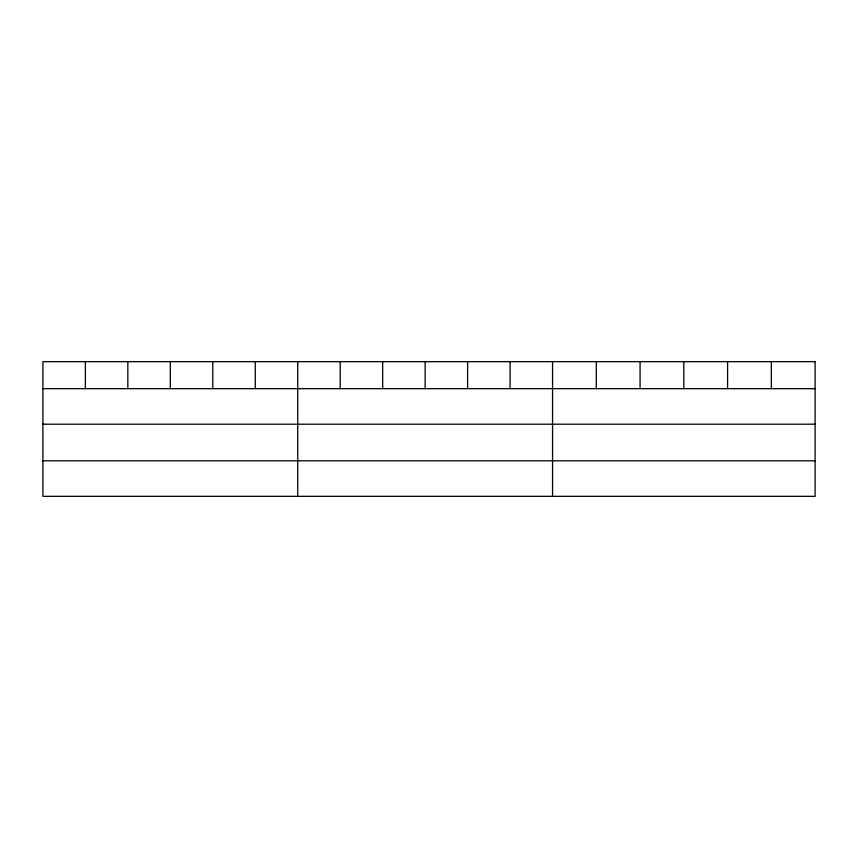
<?xml version="1.0" encoding="UTF-8"?>
<svg xmlns="http://www.w3.org/2000/svg" width="858" height="858" viewBox="0 0 858 858"><rect width="100%" height="100%" fill="white"/><g stroke="black" fill="none" stroke-linecap="round" stroke-linejoin="round"><path stroke-width="1.29" d="M42.9 388.663L815.1 388.663M42.9 424.195L815.1 424.195M42.9 460.8L815.1 460.8M771.342 361.668L771.342 388.663M727.584 361.668L727.584 388.663M683.826 361.668L683.826 388.663M640.068 361.668L640.068 388.663M596.31 361.668L596.31 388.663M552.552 361.668L552.552 496.332M510.081 361.668L510.081 388.663M467.61 361.668L467.61 388.663M425.139 361.668L425.139 388.663M382.668 361.668L382.668 388.663M340.197 361.668L340.197 388.663M297.726 361.668L297.726 496.332M255.255 361.668L255.255 388.663M212.784 361.668L212.784 388.663M170.313 361.668L170.313 388.663M127.842 361.668L127.842 388.663M85.371 361.668L85.371 388.663M815.1 361.668L42.9 361.668L42.9 496.332L815.1 496.332L815.1 361.668"/></g></svg>
